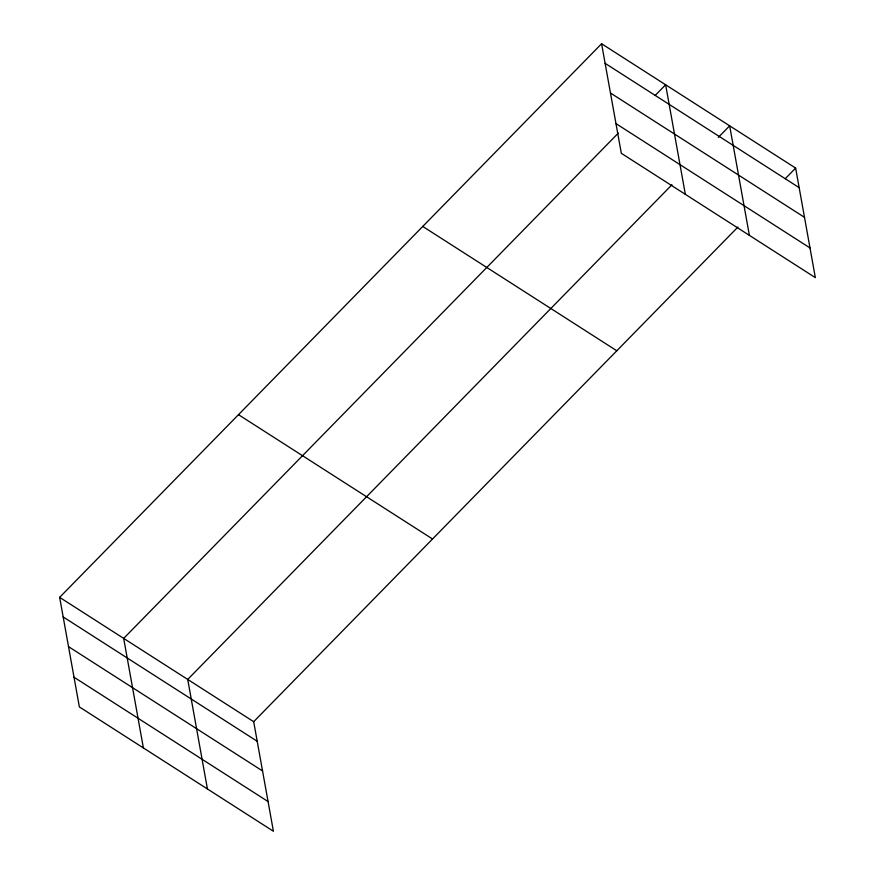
<?xml version="1.0" encoding="UTF-8"?>
<svg xmlns="http://www.w3.org/2000/svg" width="875" height="875" viewBox="0 0 875 875"><rect width="100%" height="100%" fill="white"/><g stroke="black" fill="none" stroke-linecap="round" stroke-linejoin="round"><path stroke-width="1.31" d="M59.653 597.362L253.684 721.7L273.405 831.25L79.362 706.913L59.653 597.362L601.595 43.75L795.638 168.088L815.347 277.637L621.316 153.3L601.595 43.75M618.319 133.109L123.681 638.4L143.391 747.95M655.222 95.408L665.634 84.777L685.344 194.338M671.945 184.778L187.72 679.427L207.43 788.977M718.309 137.408L729.663 125.814L749.383 235.364M253.684 721.7L737.92 227.052M785.225 178.719L795.638 168.088M605.117 63.328L799.159 187.655M610.466 93.013L804.508 217.35M615.967 123.605L810.009 247.942M422.756 226.439L616.798 350.777M238.492 414.673L432.534 539M63.175 616.941L257.206 741.267M68.513 646.636L262.555 770.962M74.014 677.228L268.056 801.555"/></g></svg>
